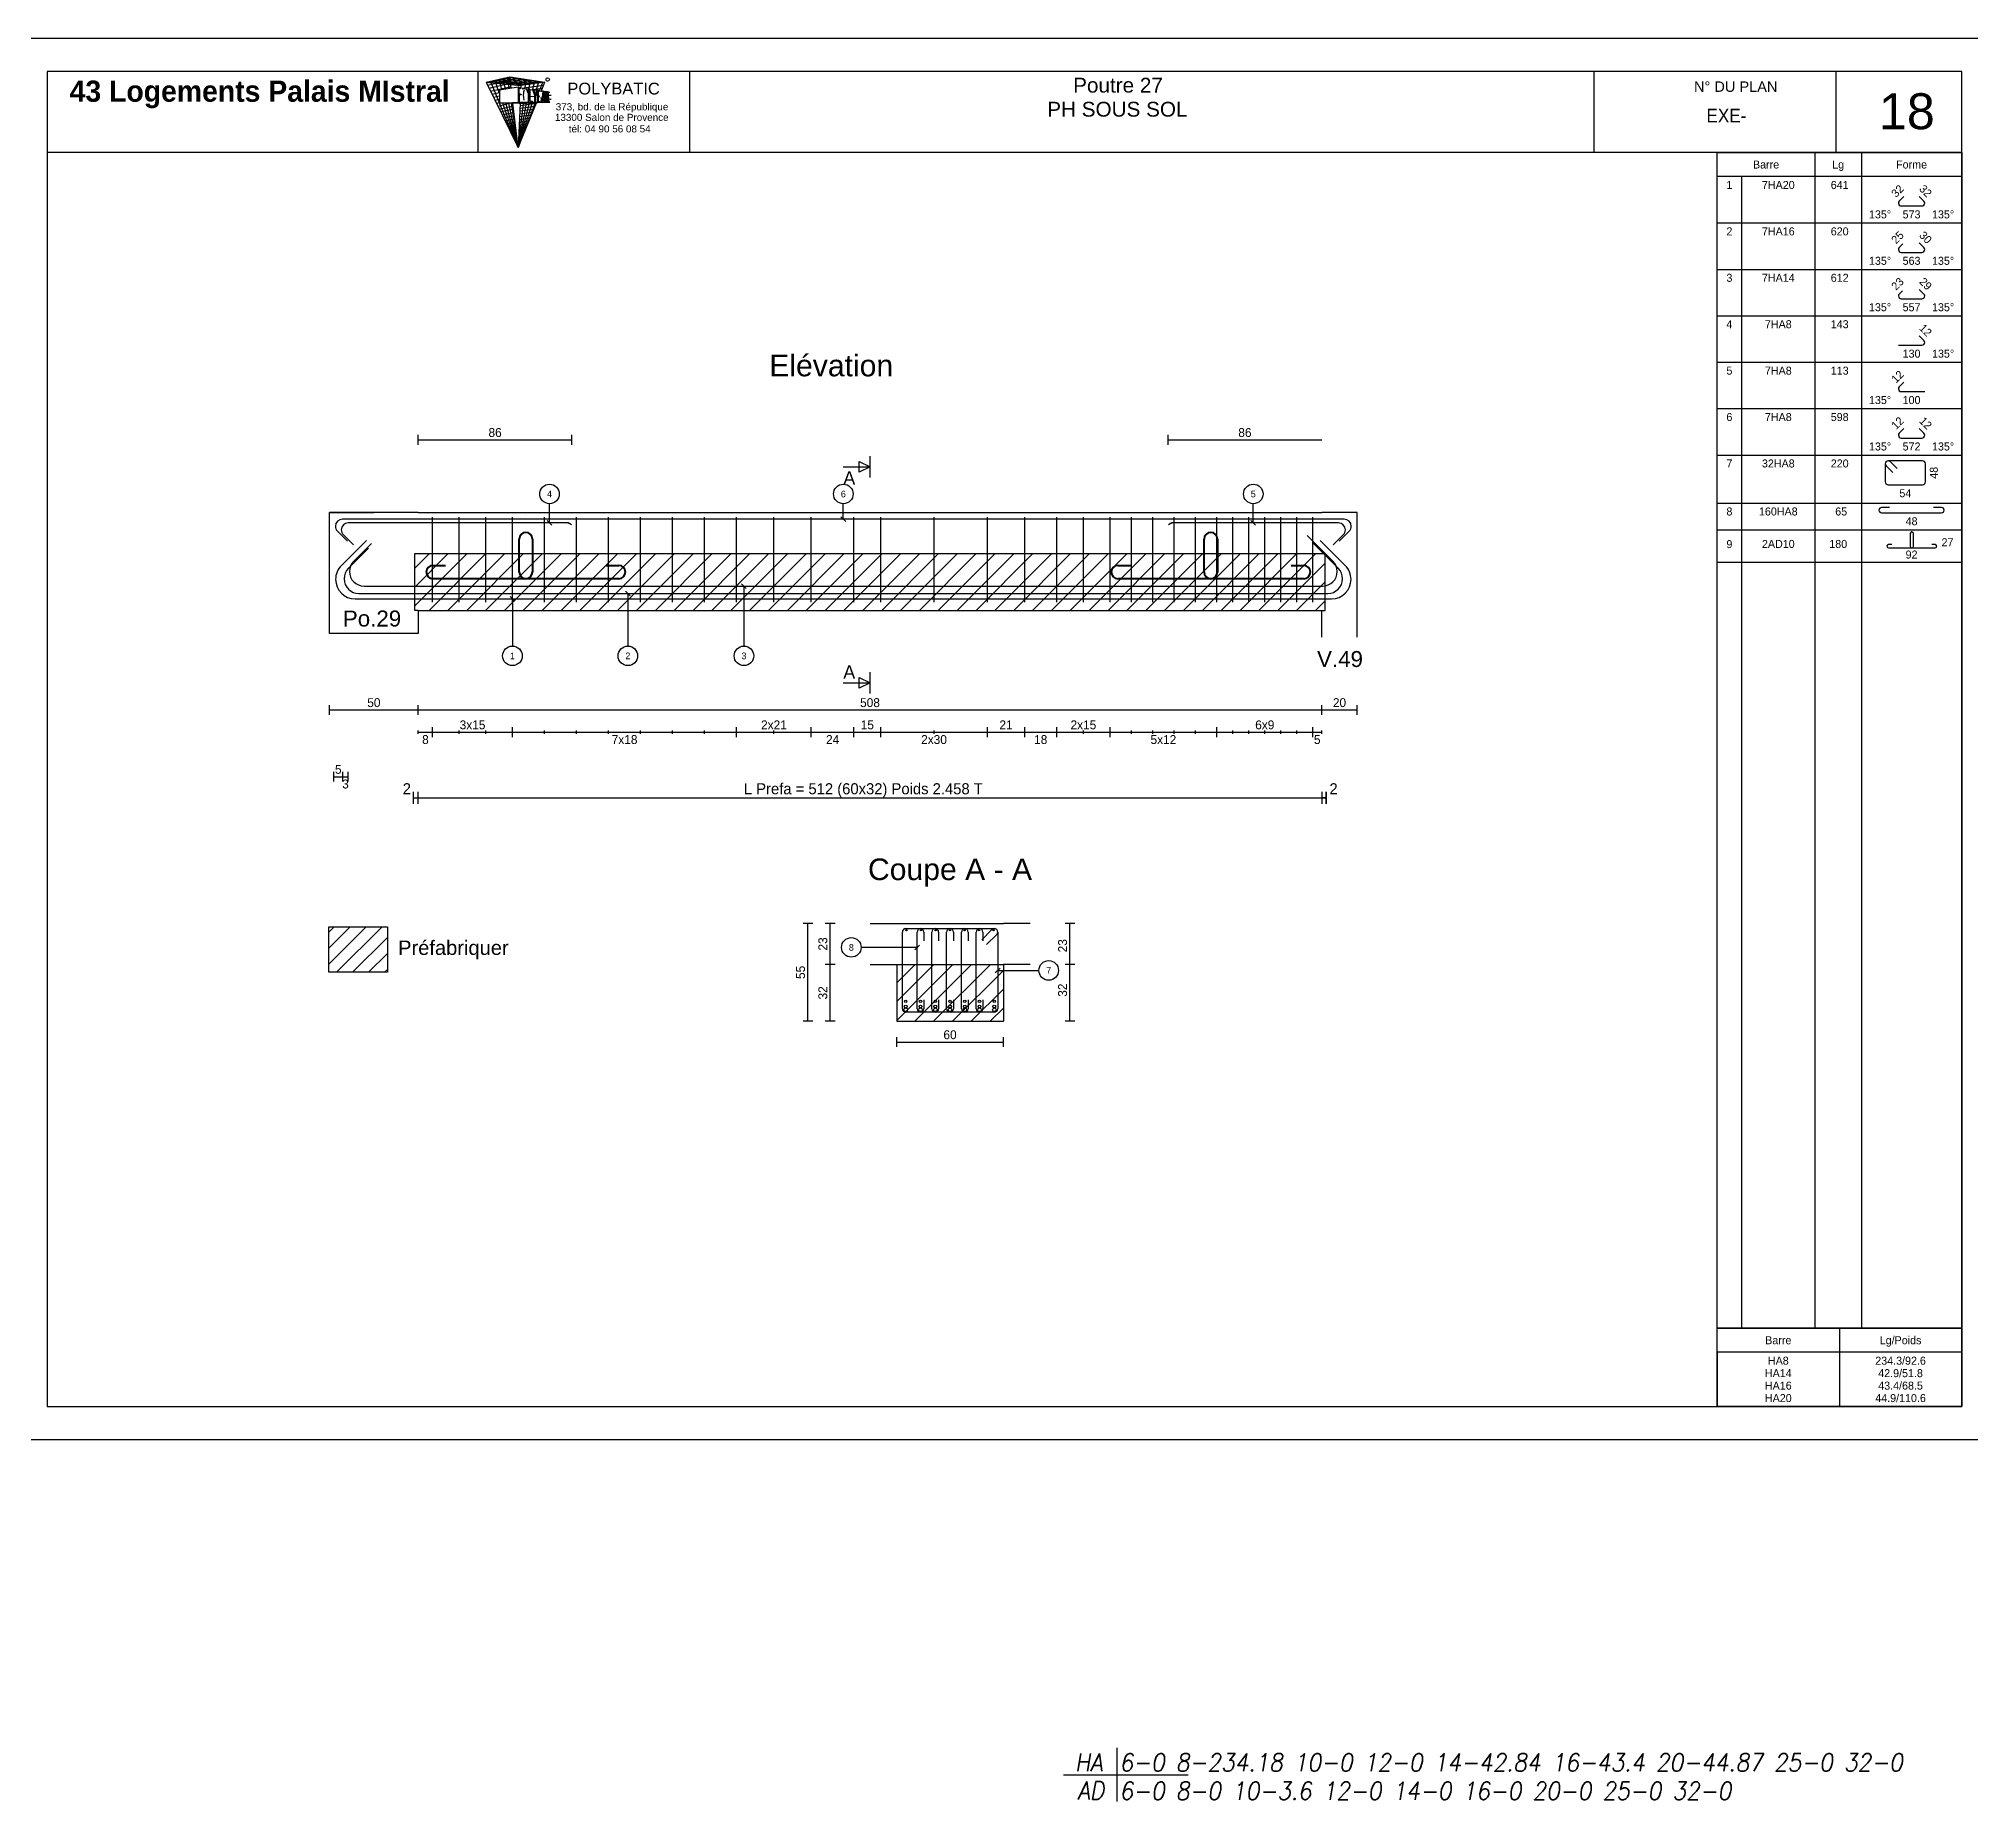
# Model space of a CAD drawing. Extents: x -12912 to 27386, y 1818 to 8189.
# Drawn here: x 7890 to 8976, y 2980 to 3971 of the extents above; entities that cross this region are included whole.
import ezdxf
from ezdxf.enums import TextEntityAlignment as Align

# ---------------------------------------------------------------- set-up
doc = ezdxf.new("R2010")
doc.units = 0
doc.header["$MEASUREMENT"] = 0
doc.linetypes.add('CONTINUE', pattern=[0])
doc.linetypes.add('MEDIUM_DASH', pattern=[0.5, 0.35, -0.15])
doc.layers.get('0').update_dxf_attribs({"linetype": 'CONTINUOUS'})
for name, color, linetype in [('1', 7, 'CONTINUOUS'), ('104', 7, 'CONTINUOUS'), ('173', 7, 'CONTINUOUS'), ('5', 7, 'CONTINUOUS'), ('6', 7, 'CONTINUOUS'), ('7', 7, 'CONTINUOUS'), ('GO-CARTOUCHE', 7, 'CONTINUOUS'), ('GO-TEXTE', 9, 'CONTINUOUS'), ('PYC-HACHURE', 7, 'CONTINUOUS'), ('RDC COFFRAGE', 7, 'CONTINUOUS'), ('STR_TXT', 102, 'CONTINUOUS')]:
    doc.layers.add(name, color=color, linetype=linetype)
doc.layers.add('PYC- HACHURES', color=7, linetype='CONTINUOUS', lineweight=18)
doc.styles.add('ARIAL', font='ARIAL.TTF')
doc.styles.add('Tableau', font='romans.shx', dxfattribs={"width": 0.9, "oblique": 10})
doc.styles.add('TEXTEBA', font='ARIAL.TTF')

# ---------------------------------------------------------------- blocks, each defined once
blk = doc.blocks.new('Smallsp')
at = {"layer": 'STR_TXT', "linetype": 'Continuous'}
for points in [[(0, 15), (0, -15)], [(-30, 0), (40, 0)]]:
    blk.add_lwpolyline(points, dxfattribs=at)
at = {"layer": 'STR_TXT', "linetype": 'Continuous', "style": 'Tableau', "oblique": 10, "width": 0.9}
for s, p in [('HA', (-23.6, 1.9)), ('AD', (-22.2, -13.9))]:
    blk.add_text(s, height=10, dxfattribs=at).set_placement(p)
for tag, p in [('SPAD', (1.4, 1.9)), ('SPHA', (1.4, -14.1))]:
    blk.add_attdef(tag, p, '', height=10, dxfattribs=at)

msp = doc.modelspace()

# ---------------------------------------------------------------- hatches: boundary and pattern name
at = {"layer": 'PYC- HACHURES', "lineweight": 15}
h = msp.add_hatch(dxfattribs=at)
h.set_pattern_fill('ANSI31', color=104, scale=60, style=0)
h.set_pattern_definition([(45, (-2034.47, 3061.9305), (-5.303301, 5.303301), [])])
h.paths.add_polyline_path([(8101.166, 3649.038), (8613.166, 3649.038), (8613.166, 3681.038), (8101.166, 3681.038)])
h = msp.add_hatch(dxfattribs=at)
h.set_pattern_fill('ANSI31', color=104, scale=2, style=0)
h.set_pattern_definition([(45, (8258.159, 4903.876), (-4.490128, 4.490128), [])])
h.paths.add_polyline_path([(8085.765, 3471.303), (8052.845, 3471.303), (8052.845, 3445.651), (8085.765, 3445.651)])
h = msp.add_hatch(dxfattribs=at)
h.set_pattern_fill('ANSI31', color=104, scale=60, style=0)
h.set_pattern_definition([(45, (-1981.97, 3066.449), (-5.303301, 5.303301), [])])
h.paths.add_polyline_path([(8432.166, 3450.102), (8372.166, 3450.102), (8372.166, 3418.102), (8432.166, 3418.102)])

# ---------------------------------------------------------------- linework, layer by layer
at = {"layer": '1', "color": 1}
for points in [[(8074.03, 3688.458), (8059.888, 3674.316)], [(8075.211, 3684.071), (8063.897, 3672.757)], [(8076.767, 3686.636), (8066.868, 3676.736)], [(8617.465, 3676.736), (8602.91, 3691.291)], [(8620.435, 3672.757), (8605.972, 3687.22)], [(8624.444, 3674.316), (8610.302, 3688.458)], [(8056.666, 3666.538), (8056.666, 3666.538)], [(8061.466, 3666.888), (8061.466, 3666.888)], [(8064.466, 3670.938), (8064.466, 3670.938)], [(8072.666, 3662.738), (8611.666, 3662.738)], [(8619.866, 3670.938), (8619.866, 3670.938)], [(8622.866, 3666.888), (8622.866, 3666.888)], [(8627.666, 3666.538), (8627.666, 3666.538)], [(8067.666, 3655.538), (8616.666, 3655.538)], [(8069.766, 3658.588), (8614.566, 3658.588)]]:
    msp.add_lwpolyline(points, dxfattribs=at)
for centre, radius in [((8377.266, 3424.602), 1), ((8377.266, 3426.402), 0.8), ((8377.266, 3429.302), 0.7), ((8385.566, 3424.602), 1), ((8385.566, 3426.402), 0.8), ((8385.566, 3429.302), 0.7), ((8393.866, 3424.602), 1), ((8393.866, 3426.402), 0.8), ((8393.866, 3429.302), 0.7), ((8402.166, 3424.602), 1), ((8402.166, 3426.402), 0.8), ((8402.166, 3429.302), 0.7), ((8410.466, 3424.602), 1), ((8410.466, 3426.402), 0.8), ((8410.466, 3429.302), 0.7), ((8418.766, 3424.602), 1), ((8418.766, 3426.402), 0.8), ((8418.766, 3429.302), 0.7), ((8427.066, 3424.602), 1), ((8427.066, 3426.402), 0.8), ((8427.066, 3429.302), 0.7)]:
    msp.add_circle(centre, radius, dxfattribs=at)
for centre, radius, start, end in [((8067.666, 3666.538), 11, 135, 180), ((8069.766, 3666.888), 8.3, 135, 180), ((8072.666, 3670.938), 8.2, 135, 180), ((8611.666, 3670.938), 8.2, 0, 45), ((8614.566, 3666.888), 8.3, 0, 45), ((8616.666, 3666.538), 11, 0, 45), ((8067.666, 3666.538), 11, 180, 270), ((8069.766, 3666.888), 8.3, 180, 270), ((8072.666, 3670.938), 8.2, 180, 270), ((8611.666, 3670.938), 8.2, 270, 0), ((8614.566, 3666.888), 8.3, 270, 0), ((8616.666, 3666.538), 11, 270, 0)]:
    msp.add_arc(centre, radius, start, end, dxfattribs=at)
at = {"layer": '104', "color": 104}
for points in [[(8342.166, 3729.788), (8357.166, 3729.788)], [(8357.166, 3723.788), (8357.166, 3735.788)], [(8342.166, 3608.288), (8357.166, 3608.288)], [(8357.166, 3602.288), (8357.166, 3614.288)]]:
    msp.add_lwpolyline(points, dxfattribs=at)
for points in [[(8357.166, 3729.788), (8351.166, 3726.788), (8351.166, 3732.788), (8357.166, 3729.788)], [(8357.166, 3608.288), (8351.166, 3605.288), (8351.166, 3611.288), (8357.166, 3608.288)]]:
    msp.add_lwpolyline(points, close=True, dxfattribs=at)
at = {"layer": '173', "color": 173}
for points in [[(8833.558, 3906.498), (8971.058, 3906.498), (8971.058, 3245.562), (8833.558, 3245.562), (8833.558, 3906.498)], [(8833.558, 3245.562), (8971.058, 3245.562), (8971.058, 3201.562), (8833.558, 3201.562), (8833.558, 3245.562)]]:
    msp.add_lwpolyline(points, close=True, dxfattribs=at)
for points in [[(8888.558, 3906.498), (8888.558, 3245.562)], [(8914.683, 3906.498), (8914.683, 3245.562)], [(8971.058, 3892.998), (8833.558, 3892.998)], [(8847.308, 3892.998), (8847.308, 3245.562)], [(8935.496, 3878.025), (8935.496, 3878.025)], [(8938.562, 3881.739), (8935.955, 3879.132)], [(8949.787, 3879.132), (8947.18, 3881.739)], [(8950.246, 3878.025), (8950.246, 3878.025)], [(8937.062, 3876.459), (8948.68, 3876.459)], [(8833.558, 3866.906), (8971.058, 3866.906)], [(8935.496, 3851.932), (8935.496, 3851.932)], [(8937.994, 3855.079), (8935.955, 3853.039)], [(8937.062, 3850.367), (8948.68, 3850.367)], [(8949.787, 3853.039), (8947.18, 3855.647)], [(8950.246, 3851.932), (8950.246, 3851.932)], [(8833.558, 3840.814), (8971.058, 3840.814)], [(8935.496, 3825.84), (8935.496, 3825.84)], [(8937.728, 3828.72), (8935.955, 3826.947)], [(8937.062, 3824.274), (8948.68, 3824.274)], [(8949.787, 3826.947), (8947.18, 3829.554)], [(8950.246, 3825.84), (8950.246, 3825.84)], [(8833.558, 3814.721), (8971.058, 3814.721)], [(8949.787, 3800.855), (8947.18, 3803.462)], [(8935.496, 3798.182), (8948.68, 3798.182)], [(8950.246, 3799.748), (8950.246, 3799.748)], [(8833.558, 3788.629), (8971.058, 3788.629)], [(8935.496, 3773.655), (8935.496, 3773.655)], [(8938.562, 3777.37), (8935.955, 3774.762)], [(8937.062, 3772.09), (8950.246, 3772.09)], [(8833.558, 3762.537), (8971.058, 3762.537)], [(8938.562, 3751.278), (8935.955, 3748.67)], [(8949.787, 3748.67), (8947.18, 3751.278)], [(8935.496, 3747.563), (8935.496, 3747.563)], [(8937.062, 3745.998), (8948.68, 3745.998)], [(8950.246, 3747.563), (8950.246, 3747.563)], [(8833.558, 3736.445), (8971.058, 3736.445)], [(8928.096, 3731.575), (8928.096, 3721.315)], [(8928.096, 3731.575), (8928.096, 3731.575)], [(8928.57, 3730.429), (8932.389, 3726.611)], [(8929.716, 3733.195), (8929.716, 3733.195)], [(8949.026, 3733.195), (8929.716, 3733.195)], [(8934.68, 3728.902), (8930.861, 3732.72)], [(8950.646, 3721.315), (8950.646, 3731.575)], [(8929.716, 3719.695), (8949.026, 3719.695)], [(8833.558, 3709.445), (8971.058, 3709.445)], [(8924.549, 3705.445), (8924.549, 3705.445)], [(8930.549, 3706.945), (8926.049, 3706.945)], [(8959.693, 3706.945), (8955.193, 3706.945)], [(8961.193, 3705.445), (8961.193, 3705.445)], [(8056.566, 3696.438), (8056.566, 3696.438)], [(8057.709, 3693.68), (8063.365, 3688.023)], [(8623.866, 3700.338), (8060.466, 3700.338)], [(8111.166, 3653.738), (8111.166, 3701.538)], [(8126.166, 3653.738), (8126.166, 3701.538)], [(8141.166, 3653.738), (8141.166, 3701.538)], [(8156.166, 3653.738), (8156.166, 3701.538)], [(8174.166, 3653.738), (8174.166, 3701.538)], [(8192.166, 3653.738), (8192.166, 3701.538)], [(8210.166, 3653.738), (8210.166, 3701.538)], [(8228.166, 3653.738), (8228.166, 3701.538)], [(8246.166, 3653.738), (8246.166, 3701.538)], [(8264.166, 3653.738), (8264.166, 3701.538)], [(8282.166, 3653.738), (8282.166, 3701.538)], [(8303.166, 3653.738), (8303.166, 3701.538)], [(8324.166, 3653.738), (8324.166, 3701.538)], [(8348.166, 3653.738), (8348.166, 3701.538)], [(8363.166, 3653.738), (8363.166, 3701.538)], [(8393.166, 3653.738), (8393.166, 3701.538)], [(8423.166, 3653.738), (8423.166, 3701.538)], [(8444.166, 3653.738), (8444.166, 3701.538)], [(8462.166, 3653.738), (8462.166, 3701.538)], [(8477.166, 3653.738), (8477.166, 3701.538)], [(8492.166, 3653.738), (8492.166, 3701.538)], [(8504.166, 3653.738), (8504.166, 3701.538)], [(8516.166, 3653.738), (8516.166, 3701.538)], [(8528.166, 3653.738), (8528.166, 3701.538)], [(8540.166, 3653.738), (8540.166, 3701.538)], [(8552.166, 3653.738), (8552.166, 3701.538)], [(8561.166, 3653.738), (8561.166, 3701.538)], [(8570.166, 3653.738), (8570.166, 3701.538)], [(8579.166, 3653.738), (8579.166, 3701.538)], [(8588.166, 3653.738), (8588.166, 3701.538)], [(8597.166, 3653.738), (8597.166, 3701.538)], [(8606.166, 3653.738), (8606.166, 3701.538)], [(8620.967, 3688.023), (8626.624, 3693.68)], [(8627.766, 3696.438), (8627.766, 3696.438)], [(8833.558, 3694.445), (8971.058, 3694.445)], [(8926.049, 3703.945), (8959.693, 3703.945)], [(8929.047, 3685.133), (8929.047, 3685.133)], [(8931.756, 3686.07), (8929.984, 3686.07)], [(8929.984, 3684.196), (8943.047, 3684.196)], [(8942.111, 3692.272), (8942.111, 3685.133)], [(8943.047, 3684.196), (8956.111, 3684.196)], [(8943.984, 3685.133), (8943.984, 3692.272)], [(8956.111, 3686.07), (8954.339, 3686.07)], [(8957.047, 3685.133), (8957.047, 3685.133)], [(8833.558, 3676.215), (8971.058, 3676.215)], [(8375.366, 3425.102), (8375.366, 3468.302)], [(8377.266, 3470.202), (8427.066, 3470.202)], [(8383.666, 3425.102), (8383.666, 3468.302)], [(8385.566, 3470.202), (8385.566, 3470.202)], [(8387.466, 3468.302), (8387.466, 3463.302)], [(8391.966, 3425.102), (8391.966, 3468.302)], [(8393.866, 3470.202), (8393.866, 3470.202)], [(8395.766, 3468.302), (8395.766, 3463.302)], [(8400.266, 3425.102), (8400.266, 3468.302)], [(8402.166, 3470.202), (8402.166, 3470.202)], [(8404.066, 3468.302), (8404.066, 3463.302)], [(8408.566, 3425.102), (8408.566, 3468.302)], [(8410.466, 3470.202), (8410.466, 3470.202)], [(8412.366, 3468.302), (8412.366, 3463.302)], [(8416.866, 3425.102), (8416.866, 3468.302)], [(8418.766, 3470.202), (8418.766, 3470.202)], [(8420.066, 3463.989), (8425.723, 3469.646)], [(8420.666, 3468.302), (8420.666, 3463.302)], [(8428.41, 3466.959), (8422.753, 3461.302)], [(8427.066, 3470.202), (8427.066, 3470.202)], [(8428.966, 3468.302), (8428.966, 3425.102)], [(8428.966, 3468.302), (8428.966, 3468.302)], [(8427.066, 3423.202), (8377.266, 3423.202)], [(8385.566, 3423.202), (8385.566, 3423.202)], [(8387.466, 3430.102), (8387.466, 3425.102)], [(8393.866, 3423.202), (8393.866, 3423.202)], [(8395.766, 3430.102), (8395.766, 3425.102)], [(8402.166, 3423.202), (8402.166, 3423.202)], [(8404.066, 3430.102), (8404.066, 3425.102)], [(8410.466, 3423.202), (8410.466, 3423.202)], [(8412.366, 3430.102), (8412.366, 3425.102)], [(8418.766, 3423.202), (8418.766, 3423.202)], [(8420.666, 3430.102), (8420.666, 3425.102)], [(8902.308, 3245.562), (8902.308, 3201.562)], [(8971.058, 3232.062), (8833.558, 3232.062)], [(8833.558, 3232.062), (8833.558, 3201.562)]]:
    msp.add_lwpolyline(points, dxfattribs=at)
for centre in [(8377.666, 3469.402), (8385.833, 3469.402), (8394, 3469.402), (8402.166, 3469.402), (8410.333, 3469.402), (8418.5, 3469.402), (8426.666, 3469.402)]:
    msp.add_circle(centre, 0.4, dxfattribs=at)
for centre, radius, start, end in [((8937.062, 3878.025), 1.566, 135, 180), ((8937.062, 3878.025), 1.566, 180, 270), ((8948.68, 3878.025), 1.566, 270, 0), ((8948.68, 3878.025), 1.566, 0, 45), ((8937.062, 3851.932), 1.566, 135, 180), ((8937.062, 3851.932), 1.566, 180, 270), ((8948.68, 3851.932), 1.566, 270, 0), ((8948.68, 3851.932), 1.566, 0, 45), ((8937.062, 3825.84), 1.566, 135, 180), ((8937.062, 3825.84), 1.566, 180, 270), ((8948.68, 3825.84), 1.566, 270, 0), ((8948.68, 3825.84), 1.566, 0, 45), ((8948.68, 3799.748), 1.566, 270, 0), ((8948.68, 3799.748), 1.566, 0, 45), ((8937.062, 3773.655), 1.566, 135, 180), ((8937.062, 3773.655), 1.566, 180, 270), ((8937.062, 3747.563), 1.566, 135, 180), ((8948.68, 3747.563), 1.566, 0, 45), ((8937.062, 3747.563), 1.566, 180, 270), ((8948.68, 3747.563), 1.566, 270, 0), ((8929.716, 3731.575), 1.62, 90, 180), ((8929.716, 3731.575), 1.62, 180, 225), ((8929.716, 3731.575), 1.62, 45, 90), ((8949.026, 3731.575), 1.62, 0, 90), ((8929.716, 3721.315), 1.62, 180, 270), ((8949.026, 3721.315), 1.62, 270, 0), ((8926.049, 3705.445), 1.5, 90, 180), ((8926.049, 3705.445), 1.5, 180, 270), ((8959.693, 3705.445), 1.5, 0, 90), ((8959.693, 3705.445), 1.5, 270, 0), ((8060.466, 3696.438), 3.9, 90, 180), ((8060.466, 3696.438), 3.9, 180, 225), ((8623.866, 3696.438), 3.9, 0, 90), ((8623.866, 3696.438), 3.9, 315, 0), ((8929.984, 3685.133), 0.937, 90, 180), ((8929.984, 3685.133), 0.937, 180, 270), ((8943.047, 3692.272), 0.937, 90, 180), ((8943.047, 3685.133), 0.937, 180, 270), ((8943.047, 3692.272), 0.937, 0, 90), ((8943.047, 3685.133), 0.937, 270, 0), ((8956.111, 3685.133), 0.937, 0, 90), ((8956.111, 3685.133), 0.937, 270, 0), ((8377.266, 3468.302), 1.9, 90, 180), ((8385.566, 3468.302), 1.9, 90, 180), ((8385.566, 3468.302), 1.9, 0, 90), ((8393.866, 3468.302), 1.9, 90, 180), ((8393.866, 3468.302), 1.9, 0, 90), ((8402.166, 3468.302), 1.9, 90, 180), ((8402.166, 3468.302), 1.9, 0, 90), ((8410.466, 3468.302), 1.9, 90, 180), ((8410.466, 3468.302), 1.9, 0, 90), ((8418.766, 3468.302), 1.9, 90, 180), ((8418.766, 3468.302), 1.9, 0, 90), ((8427.066, 3468.302), 1.9, 90, 135), ((8427.066, 3468.302), 1.9, 0, 90), ((8427.066, 3468.302), 1.9, 315, 0), ((8377.266, 3425.102), 1.9, 180, 270), ((8385.566, 3425.102), 1.9, 180, 270), ((8385.566, 3425.102), 1.9, 270, 0), ((8393.866, 3425.102), 1.9, 180, 270), ((8393.866, 3425.102), 1.9, 270, 0), ((8402.166, 3425.102), 1.9, 180, 270), ((8402.166, 3425.102), 1.9, 270, 0), ((8410.466, 3425.102), 1.9, 180, 270), ((8410.466, 3425.102), 1.9, 270, 0), ((8418.766, 3425.102), 1.9, 180, 270), ((8418.766, 3425.102), 1.9, 270, 0), ((8427.066, 3425.102), 1.9, 270, 0)]:
    msp.add_arc(centre, radius, start, end, dxfattribs=at)
at = {"layer": '5', "color": 5}
for points in [[(8833.6, 3859.362), (8833.6, 3864.862)], [(8103.166, 3742.205), (8103.166, 3747.705)], [(8189.53, 3742.205), (8189.53, 3747.705)], [(8524.802, 3742.205), (8524.802, 3747.705)], [(8103.166, 3744.955), (8189.53, 3744.955)], [(8524.802, 3744.955), (8611.166, 3744.955)], [(8059.866, 3694.388), (8059.866, 3694.388)], [(8187.345, 3698.288), (8063.766, 3698.288)], [(8189.33, 3697.142), (8187.345, 3698.288)], [(8526.988, 3698.288), (8525.002, 3697.142)], [(8620.566, 3698.288), (8526.988, 3698.288)], [(8624.466, 3694.388), (8624.466, 3694.388)], [(8061.009, 3691.63), (8066.665, 3685.973)], [(8617.667, 3685.973), (8623.324, 3691.63)], [(8053.166, 3590.371), (8053.166, 3595.871)], [(8103.166, 3590.371), (8103.166, 3595.871)], [(8611.166, 3590.371), (8611.166, 3595.871)], [(8631.166, 3590.371), (8631.166, 3595.871)], [(8053.166, 3593.121), (8103.166, 3593.121)], [(8103.166, 3593.121), (8611.166, 3593.121)], [(8611.166, 3593.121), (8631.166, 3593.121)], [(8103.166, 3579.705), (8103.166, 3581.538)], [(8103.166, 3580.621), (8111.166, 3580.621)], [(8111.166, 3577.871), (8111.166, 3583.371)], [(8111.166, 3579.705), (8111.166, 3581.538)], [(8111.166, 3580.621), (8126.166, 3580.621)], [(8111.166, 3580.621), (8156.166, 3580.621)], [(8126.166, 3579.705), (8126.166, 3581.538)], [(8126.166, 3580.621), (8141.166, 3580.621)], [(8141.166, 3579.705), (8141.166, 3581.538)], [(8141.166, 3580.621), (8156.166, 3580.621)], [(8156.166, 3577.871), (8156.166, 3583.371)], [(8156.166, 3579.705), (8156.166, 3581.538)], [(8156.166, 3580.621), (8174.166, 3580.621)], [(8156.166, 3580.621), (8282.166, 3580.621)], [(8174.166, 3579.705), (8174.166, 3581.538)], [(8174.166, 3580.621), (8192.166, 3580.621)], [(8192.166, 3579.705), (8192.166, 3581.538)], [(8192.166, 3580.621), (8210.166, 3580.621)], [(8210.166, 3579.705), (8210.166, 3581.538)], [(8210.166, 3580.621), (8228.166, 3580.621)], [(8228.166, 3579.705), (8228.166, 3581.538)], [(8228.166, 3580.621), (8246.166, 3580.621)], [(8246.166, 3579.705), (8246.166, 3581.538)], [(8246.166, 3580.621), (8264.166, 3580.621)], [(8264.166, 3579.705), (8264.166, 3581.538)], [(8264.166, 3580.621), (8282.166, 3580.621)], [(8282.166, 3577.871), (8282.166, 3583.371)], [(8282.166, 3579.705), (8282.166, 3581.538)], [(8282.166, 3580.621), (8303.166, 3580.621)], [(8282.166, 3580.621), (8324.166, 3580.621)], [(8303.166, 3579.705), (8303.166, 3581.538)], [(8303.166, 3580.621), (8324.166, 3580.621)], [(8324.166, 3577.871), (8324.166, 3583.371)], [(8324.166, 3579.705), (8324.166, 3581.538)], [(8324.166, 3580.621), (8348.166, 3580.621)], [(8348.166, 3577.871), (8348.166, 3583.371)], [(8348.166, 3579.705), (8348.166, 3581.538)], [(8348.166, 3580.621), (8363.166, 3580.621)], [(8363.166, 3577.871), (8363.166, 3583.371)], [(8363.166, 3579.705), (8363.166, 3581.538)], [(8363.166, 3580.621), (8393.166, 3580.621)], [(8363.166, 3580.621), (8423.166, 3580.621)], [(8393.166, 3579.705), (8393.166, 3581.538)], [(8393.166, 3580.621), (8423.166, 3580.621)], [(8423.166, 3577.871), (8423.166, 3583.371)], [(8423.166, 3579.705), (8423.166, 3581.538)], [(8423.166, 3580.621), (8444.166, 3580.621)], [(8444.166, 3577.871), (8444.166, 3583.371)], [(8444.166, 3579.705), (8444.166, 3581.538)], [(8444.166, 3580.621), (8462.166, 3580.621)], [(8462.166, 3577.871), (8462.166, 3583.371)], [(8462.166, 3579.705), (8462.166, 3581.538)], [(8462.166, 3580.621), (8477.166, 3580.621)], [(8462.166, 3580.621), (8492.166, 3580.621)], [(8477.166, 3579.705), (8477.166, 3581.538)], [(8477.166, 3580.621), (8492.166, 3580.621)], [(8492.166, 3577.871), (8492.166, 3583.371)], [(8492.166, 3579.705), (8492.166, 3581.538)], [(8492.166, 3580.621), (8504.166, 3580.621)], [(8492.166, 3580.621), (8552.166, 3580.621)], [(8504.166, 3579.705), (8504.166, 3581.538)], [(8504.166, 3580.621), (8516.166, 3580.621)], [(8516.166, 3579.705), (8516.166, 3581.538)], [(8516.166, 3580.621), (8528.166, 3580.621)], [(8528.166, 3579.705), (8528.166, 3581.538)], [(8528.166, 3580.621), (8540.166, 3580.621)], [(8540.166, 3579.705), (8540.166, 3581.538)], [(8540.166, 3580.621), (8552.166, 3580.621)], [(8552.166, 3577.871), (8552.166, 3583.371)], [(8552.166, 3579.705), (8552.166, 3581.538)], [(8552.166, 3580.621), (8561.166, 3580.621)], [(8552.166, 3580.621), (8606.166, 3580.621)], [(8561.166, 3579.705), (8561.166, 3581.538)], [(8561.166, 3580.621), (8570.166, 3580.621)], [(8570.166, 3579.705), (8570.166, 3581.538)], [(8570.166, 3580.621), (8579.166, 3580.621)], [(8579.166, 3579.705), (8579.166, 3581.538)], [(8579.166, 3580.621), (8588.166, 3580.621)], [(8588.166, 3579.705), (8588.166, 3581.538)], [(8588.166, 3580.621), (8597.166, 3580.621)], [(8597.166, 3579.705), (8597.166, 3581.538)], [(8597.166, 3580.621), (8606.166, 3580.621)], [(8606.166, 3577.871), (8606.166, 3583.371)], [(8606.166, 3579.705), (8606.166, 3581.538)], [(8606.166, 3580.621), (8611.166, 3580.621)], [(8611.166, 3579.705), (8611.166, 3581.538)], [(8055.666, 3552.871), (8055.666, 3558.371)], [(8055.666, 3555.621), (8060.666, 3555.621)], [(8060.666, 3552.871), (8060.666, 3558.371)], [(8060.666, 3555.621), (8063.766, 3555.621)], [(8063.766, 3552.871), (8063.766, 3558.371)], [(8325, 3473.102), (8319.5, 3473.102)], [(8322.25, 3418.102), (8322.25, 3473.102)], [(8337.5, 3473.102), (8332, 3473.102)], [(8334.75, 3450.102), (8334.75, 3473.102)], [(8472.333, 3473.102), (8466.833, 3473.102)], [(8469.583, 3450.102), (8469.583, 3473.102)], [(8337.5, 3450.102), (8332, 3450.102)], [(8334.75, 3418.102), (8334.75, 3450.102)], [(8472.333, 3450.102), (8466.833, 3450.102)], [(8469.583, 3418.102), (8469.583, 3450.102)], [(8325, 3418.102), (8319.5, 3418.102)], [(8337.5, 3418.102), (8332, 3418.102)], [(8472.333, 3418.102), (8466.833, 3418.102)], [(8372.166, 3403.686), (8372.166, 3409.186)], [(8372.166, 3406.436), (8432.166, 3406.436)], [(8432.166, 3403.686), (8432.166, 3409.186)]]:
    msp.add_lwpolyline(points, dxfattribs=at)
for centre, start, end in [((8063.766, 3694.388), 90, 180), ((8063.766, 3694.388), 180, 225), ((8620.566, 3694.388), 0, 90), ((8620.566, 3694.388), 315, 0)]:
    msp.add_arc(centre, 3.9, start, end, dxfattribs=at)
for p in [(8187.345, 3698.288), (8526.988, 3698.288)]:
    msp.add_point(p, dxfattribs=at)
at = {"layer": '6', "color": 6}
for points in [[(8176.954, 3698.288), (8176.954, 3709.038)], [(8342.166, 3700.338), (8342.166, 3709.038)], [(8572.684, 3698.288), (8572.684, 3709.038)], [(8175.628, 3699.614), (8178.28, 3696.962)], [(8340.84, 3701.664), (8343.492, 3699.012)], [(8571.358, 3699.614), (8574.01, 3696.962)], [(8287.617, 3661.412), (8284.966, 3664.064)], [(8286.291, 3662.738), (8286.291, 3629.038)], [(8157.426, 3654.212), (8154.774, 3656.864)], [(8156.1, 3655.538), (8156.1, 3629.038)], [(8222.339, 3657.262), (8219.688, 3659.914)], [(8221.014, 3658.588), (8221.014, 3629.038)], [(8383.666, 3459.662), (8352.166, 3459.662)], [(8382.34, 3458.336), (8384.992, 3460.988)], [(8430.292, 3448.028), (8427.64, 3445.376)], [(8428.966, 3446.702), (8452.166, 3446.702)]]:
    msp.add_lwpolyline(points, dxfattribs=at)
for centre in [(8176.954, 3714.538), (8342.166, 3714.538), (8572.684, 3714.538), (8156.1, 3623.538), (8221.014, 3623.538), (8286.291, 3623.538), (8346.666, 3459.662), (8457.666, 3446.702)]:
    msp.add_circle(centre, 5.5, dxfattribs=at)
at = {"layer": '7', "color": 7}
for points in [[(8103.166, 3704.038), (8053.166, 3704.038)], [(8103.166, 3649.038), (8103.166, 3636.038), (8053.166, 3636.038), (8053.166, 3704.038), (8078.166, 3704.038)], [(8103.166, 3704.038), (8611.166, 3704.038)], [(8631.166, 3704.038), (8611.166, 3704.038)], [(8631.166, 3704.038), (8621.166, 3704.038)], [(8631.166, 3634.038), (8631.166, 3704.038)], [(8103.166, 3649.038), (8611.166, 3649.038)], [(8611.166, 3634.038), (8611.166, 3649.038)], [(8631.166, 3634.038), (8631.166, 3649.038)], [(8357.166, 3473.102), (8372.166, 3473.102)], [(8372.166, 3473.102), (8432.166, 3473.102)], [(8447.166, 3473.102), (8432.166, 3473.102)], [(8357.166, 3450.102), (8372.166, 3450.102)], [(8372.166, 3450.102), (8372.166, 3418.102)], [(8447.166, 3450.102), (8432.166, 3450.102)], [(8432.166, 3450.102), (8432.166, 3418.102)], [(8372.166, 3418.102), (8432.166, 3418.102)]]:
    msp.add_lwpolyline(points, dxfattribs=at)
at = {"layer": '7', "color": 7, "linetype": 'Continuous'}
for points in [[(8103.166, 3649.038), (8101.166, 3649.038), (8101.166, 3681.038)], [(8611.166, 3649.038), (8613.166, 3649.038), (8613.166, 3681.038)]]:
    msp.add_lwpolyline(points, dxfattribs=at)
at = {"layer": '7', "color": 7, "linetype": 'MEDIUM_DASH'}
for points in [[(8101.166, 3681.038), (8613.166, 3681.038)], [(8372.166, 3450.102), (8432.166, 3450.102)]]:
    msp.add_lwpolyline(points, dxfattribs=at)
at = {"layer": '7', "color": 7}
msp.add_lwpolyline([(8052.845, 3471.303), (8085.765, 3471.303), (8085.765, 3445.651), (8052.845, 3445.651)], close=True, dxfattribs=at)
at = {"layer": 'GO-CARTOUCHE', "color": 9, "linetype": 'CONTINUE'}
for p, q in [((8141.264, 3945.98), (8154.657, 3949.095)), ((8141.264, 3945.98), (8160.886, 3944.111)), ((8141.264, 3945.98), (8159.329, 3909.227)), ((8142.085, 3944.31), (8154.869, 3947.283)), ((8142.773, 3945.836), (8156.166, 3948.855)), ((8142.906, 3942.639), (8155.082, 3945.471)), ((8148.739, 3934.498), (8143.691, 3946.545)), ((8143.691, 3946.545), (8163.321, 3944.451)), ((8143.727, 3940.969), (8155.294, 3943.658)), ((8145.792, 3945.549), (8159.184, 3948.376)), ((8148.739, 3939.593), (8146.118, 3947.109)), ((8146.118, 3947.109), (8165.755, 3944.791)), ((8148.545, 3947.673), (8168.19, 3945.131)), ((8150.181, 3941.839), (8148.545, 3947.673)), ((8159.329, 3943.184), (8148.739, 3941.627)), ((8148.811, 3945.261), (8162.203, 3947.897)), ((8152.276, 3942.147), (8150.972, 3948.238)), ((8150.972, 3948.238), (8170.624, 3945.47)), ((8151.829, 3944.974), (8165.221, 3947.418)), ((8154.35, 3942.452), (8153.399, 3948.802)), ((8153.399, 3948.802), (8173.059, 3945.81)), ((8155.417, 3942.609), (8154.657, 3949.095)), ((8154.657, 3949.095), (8174.279, 3945.98)), ((8154.848, 3944.686), (8168.239, 3946.939)), ((8157.867, 3944.399), (8171.258, 3946.46)), ((8161.072, 3942.912), (8159.329, 3943.184)), ((8159.329, 3943.184), (8159.329, 3934.169)), ((8159.376, 3944.255), (8172.767, 3946.22)), ((8160.886, 3944.111), (8160.834, 3942.949)), ((8174.279, 3945.98), (8160.886, 3944.111)), ((8161.321, 3942.596), (8173.6, 3944.31)), ((8163.321, 3944.451), (8163.098, 3942.485)), ((8165.755, 3944.791), (8165.215, 3942.264)), ((8168.19, 3945.131), (8167.398, 3941.923)), ((8170.624, 3945.47), (8169.397, 3941.531)), ((8173.059, 3945.81), (8171.367, 3941.302)), ((8172.194, 3940.853), (8174.279, 3945.98)), ((8144.548, 3939.298), (8148.739, 3940.273)), ((8145.369, 3937.628), (8148.739, 3938.411)), ((8146.19, 3935.957), (8148.739, 3936.55)), ((8147.011, 3934.287), (8148.739, 3934.689)), ((8147.832, 3932.617), (8154.437, 3934.151)), ((8148.653, 3930.946), (8156.568, 3932.785)), ((8148.739, 3941.627), (8148.739, 3934.151)), ((8148.739, 3934.151), (8159.952, 3934.774)), ((8159.834, 3934.17), (8148.739, 3934.151)), ((8159.329, 3909.227), (8148.884, 3934.151)), ((8159.329, 3909.227), (8150.637, 3934.151)), ((8159.329, 3909.227), (8152.338, 3934.151)), ((8159.329, 3909.227), (8153.989, 3934.151)), ((8159.329, 3909.227), (8155.594, 3934.151)), ((8159.329, 3909.227), (8156.408, 3934.151)), ((8159.329, 3909.227), (8169.613, 3934.509)), ((8168.807, 3934.481), (8159.329, 3909.227)), ((8167.182, 3934.424), (8159.329, 3909.227)), ((8165.533, 3934.367), (8159.329, 3909.227)), ((8163.861, 3934.309), (8159.329, 3909.227)), ((8162.165, 3934.25), (8159.329, 3909.227)), ((8160.443, 3934.19), (8159.329, 3909.227)), ((8159.834, 3934.17), (8162.966, 3934.285)), ((8159.952, 3939.556), (8159.952, 3942.456)), ((8160.744, 3942.332), (8159.952, 3942.456)), ((8159.952, 3939.556), (8160.579, 3939.507)), ((8160.804, 3938.865), (8159.952, 3938.931)), ((8159.952, 3938.931), (8159.952, 3934.774)), ((8159.952, 3934.774), (8167.458, 3934.774)), ((8160.32, 3931.426), (8168.843, 3932.616)), ((8160.391, 3933.012), (8169.523, 3934.287)), ((8161.118, 3939.174), (8160.804, 3938.865)), ((8161.52, 3942.253), (8163.486, 3942.539)), ((8162.236, 3939.581), (8162.197, 3938.728)), ((8162.197, 3938.728), (8162.257, 3937.436)), ((8162.374, 3940.631), (8162.236, 3939.581)), ((8162.257, 3937.436), (8162.545, 3935.97)), ((8162.601, 3941.468), (8162.374, 3940.631)), ((8162.966, 3934.285), (8163.526, 3934.305)), ((8163.569, 3934.307), (8170.314, 3934.553)), ((8164.241, 3941.765), (8163.878, 3942.348)), ((8165.184, 3942.269), (8164.033, 3942.099)), ((8164.485, 3941.066), (8164.241, 3941.765)), ((8164.672, 3940.058), (8164.485, 3941.066)), ((8165.181, 3934.773), (8170.328, 3934.774)), ((8165.184, 3934.774), (8165.184, 3942.275)), ((8165.807, 3942.171), (8165.184, 3942.269)), ((8165.807, 3935.397), (8165.807, 3942.171)), ((8165.807, 3941.654), (8167.368, 3941.869)), ((8165.807, 3941.654), (8165.808, 3935.397)), ((8165.807, 3935.397), (8167.458, 3935.397)), ((8165.808, 3937.932), (8168.638, 3938.18)), ((8165.808, 3935.397), (8167.458, 3935.392)), ((8167.347, 3941.93), (8168.638, 3938.18)), ((8167.904, 3941.843), (8167.347, 3941.93)), ((8167.368, 3941.869), (8168.638, 3938.18)), ((8167.458, 3934.774), (8167.458, 3935.397)), ((8167.458, 3934.774), (8168.642, 3934.774)), ((8167.58, 3941.894), (8172.92, 3942.639)), ((8167.904, 3941.843), (8168.932, 3938.856)), ((8169.658, 3941.569), (8168.079, 3941.337)), ((8168.638, 3934.774), (8168.638, 3938.18)), ((8168.638, 3935.392), (8168.642, 3934.774)), ((8168.642, 3934.774), (8169.261, 3934.774)), ((8169.658, 3941.569), (8168.932, 3938.856)), ((8170.153, 3941.492), (8169.261, 3938.156)), ((8169.261, 3934.782), (8169.264, 3938.168)), ((8169.261, 3934.774), (8169.261, 3938.156)), ((8169.264, 3938.168), (8170.134, 3941.423)), ((8170.153, 3941.492), (8169.658, 3941.569)), ((8170.134, 3941.423), (8170.32, 3941.451)), ((8170.32, 3941.466), (8170.139, 3941.439)), ((8170.314, 3934.78), (8175.711, 3934.78)), ((8170.315, 3934.553), (8177.154, 3934.772)), ((8170.32, 3934.774), (8170.32, 3941.466)), ((8171.526, 3941.277), (8170.32, 3941.466)), ((8170.32, 3934.774), (8171.64, 3934.774)), ((8171.459, 3940.846), (8170.756, 3940.956)), ((8170.756, 3938.332), (8170.756, 3940.956)), ((8170.756, 3938.332), (8171.324, 3938.288)), ((8170.756, 3937.895), (8171.29, 3937.853)), ((8170.756, 3935.21), (8170.756, 3937.895)), ((8170.756, 3935.21), (8171.506, 3935.21)), ((8171.883, 3934.987), (8171.634, 3934.78)), ((8171.634, 3934.78), (8172.489, 3934.78)), ((8172.061, 3935.372), (8171.883, 3934.987)), ((8171.94, 3940.927), (8172.241, 3940.969)), ((8173.248, 3941.008), (8171.992, 3940.823)), ((8172.017, 3937.513), (8172.097, 3937.261)), ((8172.163, 3935.866), (8172.061, 3935.372)), ((8172.097, 3937.261), (8172.176, 3936.78)), ((8172.194, 3936.312), (8172.163, 3935.866)), ((8172.176, 3936.78), (8172.194, 3936.312)), ((8172.557, 3935.246), (8172.501, 3934.78)), ((8172.62, 3935.771), (8172.557, 3935.246)), ((8172.672, 3936.208), (8172.62, 3935.771)), ((8172.723, 3936.627), (8172.672, 3936.208)), ((8172.773, 3937.049), (8172.723, 3936.627)), ((8172.799, 3937.268), (8172.773, 3937.049)), ((8172.817, 3937.412), (8172.799, 3937.268)), ((8172.831, 3937.528), (8172.817, 3937.412)), ((8172.863, 3937.799), (8172.831, 3937.528)), ((8172.93, 3938.359), (8172.863, 3937.799)), ((8173.004, 3938.973), (8172.93, 3938.359)), ((8173.186, 3936.831), (8172.94, 3934.78)), ((8173.248, 3941.008), (8173.004, 3938.973)), ((8173.186, 3936.831), (8173.623, 3936.798)), ((8173.238, 3937.265), (8173.402, 3938.626)), ((8173.238, 3937.265), (8173.569, 3937.239)), ((8173.559, 3940.959), (8173.248, 3941.008)), ((8173.402, 3938.626), (8173.569, 3937.239)), ((8173.559, 3940.959), (8174.306, 3934.78)), ((8173.586, 3940.736), (8174.307, 3940.842)), ((8173.623, 3936.798), (8173.868, 3934.774)), ((8173.636, 3940.321), (8174.307, 3940.401)), ((8173.647, 3940.227), (8174.712, 3940.338)), ((8174.307, 3940.842), (8174.307, 3940.401)), ((8175.553, 3940.648), (8174.307, 3940.842)), ((8174.307, 3940.401), (8174.712, 3940.338)), ((8174.712, 3934.78), (8174.712, 3940.338)), ((8175.148, 3940.27), (8175.553, 3940.206)), ((8175.148, 3934.78), (8175.148, 3940.27)), ((8175.148, 3940.171), (8175.553, 3940.206)), ((8175.148, 3934.78), (8175.711, 3934.78)), ((8175.553, 3940.206), (8175.553, 3940.648)), ((8175.711, 3940.623), (8175.553, 3940.572)), ((8175.711, 3940.623), (8175.711, 3934.779)), ((8176.147, 3940.555), (8175.711, 3940.623)), ((8175.711, 3934.779), (8176.147, 3934.774)), ((8176.147, 3940.555), (8176.147, 3934.774)), ((8176.147, 3940.35), (8177.135, 3940.442)), ((8176.289, 3937.573), (8176.314, 3936.953)), ((8176.314, 3936.953), (8176.373, 3936.385)), ((8176.373, 3936.385), (8176.463, 3935.908)), ((8176.463, 3935.908), (8176.592, 3935.466)), ((8176.592, 3935.466), (8176.794, 3935.053)), ((8177.505, 3938.607), (8176.77, 3938.538)), ((8176.794, 3935.053), (8177.027, 3934.798)), ((8177.486, 3936.397), (8176.821, 3936.335)), ((8177.486, 3936.397), (8177.928, 3936.413)), ((8177.951, 3938.537), (8177.505, 3938.607)), ((8149.474, 3929.276), (8156.78, 3930.973)), ((8150.295, 3927.605), (8156.993, 3929.161)), ((8151.116, 3925.935), (8157.205, 3927.349)), ((8151.938, 3924.264), (8157.418, 3925.537)), ((8152.759, 3922.594), (8157.63, 3923.724)), ((8153.58, 3920.923), (8157.842, 3921.912)), ((8159.895, 3921.912), (8164.766, 3922.593)), ((8159.966, 3923.498), (8165.446, 3924.264)), ((8160.037, 3925.083), (8166.125, 3925.934)), ((8160.108, 3926.669), (8166.805, 3927.605)), ((8160.178, 3928.255), (8167.484, 3929.275)), ((8160.249, 3929.84), (8168.164, 3930.946)), ((8154.401, 3919.253), (8158.055, 3920.1)), ((8159.754, 3918.741), (8163.407, 3919.252)), ((8159.824, 3920.326), (8164.087, 3920.923))]:
    msp.add_line(p, q, dxfattribs=at)
at = {"layer": 'GO-CARTOUCHE', "linetype": 'Continuous'}
for points in [[(8989.617, 3183.004), (8989.617, 3970.504), (7875.981, 3970.504), (7875.981, 3183.004)], [(8971.058, 3201.562), (8971.058, 3951.945), (7894.54, 3951.945), (7894.54, 3201.562)]]:
    msp.add_lwpolyline(points, close=True, dxfattribs=at)
at = {"layer": 'GO-CARTOUCHE', "color": 9, "linetype": 'CONTINUE'}
for centre in [(8175.869, 3947.53, 70.14), (8175.869, 3947.53, 70.14), (8175.869, 3947.53)]:
    msp.add_circle(centre, 0.997, dxfattribs=at)
at = {"layer": 'GO-TEXTE', "color": 7}
for points in [[(8136.721, 3951.945), (8136.721, 3906.498)], [(8255.627, 3951.945), (8255.627, 3906.498)], [(8764.255, 3951.945), (8764.255, 3906.498)], [(8900.314, 3951.945), (8900.314, 3906.498)], [(8971.058, 3906.498), (7894.54, 3906.498)]]:
    msp.add_lwpolyline(points, dxfattribs=at)
at = {"layer": 'PYC-HACHURE'}
for points in [[(8100.544, 3540.264), (8100.544, 3547.109)], [(8100.544, 3543.687), (8103.033, 3543.687)], [(8100.544, 3543.687), (8613.655, 3543.687)], [(8103.033, 3540.264), (8103.033, 3547.109)], [(8611.166, 3547.109), (8611.166, 3540.264)], [(8613.655, 3543.687), (8611.166, 3543.687)], [(8613.655, 3540.264), (8613.655, 3547.109)], [(8613.655, 3547.109), (8613.655, 3540.264)]]:
    msp.add_lwpolyline(points, dxfattribs=at)
at = {"layer": 'RDC COFFRAGE', "color": 5, "linetype": 'CONTINUE', "lineweight": 40, "ltscale": 0.01}
for points in [[(8163.643, 3702.95), (8163.643, 3702.95)], [(8548.811, 3702.95), (8548.811, 3702.95)], [(8159.897, 3670.646), (8159.897, 3689.203)], [(8167.39, 3689.203), (8167.39, 3670.646)], [(8545.064, 3670.646), (8545.064, 3689.203)], [(8552.558, 3689.203), (8552.558, 3670.646)], [(8111.39, 3674.393), (8118.479, 3674.393)], [(8208.808, 3674.393), (8215.896, 3674.393)], [(8496.558, 3674.393), (8503.646, 3674.393)], [(8593.975, 3674.393), (8601.064, 3674.393)], [(8107.644, 3670.646), (8107.644, 3670.646)], [(8163.643, 3666.899), (8111.39, 3666.899)], [(8215.896, 3666.899), (8163.643, 3666.899)], [(8219.643, 3670.646), (8219.643, 3670.646)], [(8492.811, 3670.646), (8492.811, 3670.646)], [(8548.811, 3666.899), (8496.558, 3666.899)], [(8601.064, 3666.899), (8548.811, 3666.899)], [(8604.811, 3670.646), (8604.811, 3670.646)]]:
    msp.add_lwpolyline(points, dxfattribs=at)
for centre, start, end in [((8163.643, 3689.203), 90, 180), ((8163.643, 3689.203), 0, 90), ((8548.811, 3689.203), 90, 180), ((8548.811, 3689.203), 0, 90), ((8111.39, 3670.646), 90, 180), ((8215.896, 3670.646), 0, 90), ((8496.558, 3670.646), 90, 180), ((8601.064, 3670.646), 0, 90), ((8111.39, 3670.646), 180, 270), ((8163.643, 3670.646), 180, 270), ((8163.643, 3670.646), 270, 0), ((8215.896, 3670.646), 270, 0), ((8496.558, 3670.646), 180, 270), ((8548.811, 3670.646), 180, 270), ((8548.811, 3670.646), 270, 0), ((8601.064, 3670.646), 270, 0)]:
    msp.add_arc(centre, 3.747, start, end, dxfattribs=at)

# ---------------------------------------------------------------- block references
at = {"layer": 'STR_TXT', "linetype": 'Continuous'}
msp.add_blockref('Smallsp', (8496.059, 2994.605), dxfattribs=at).add_auto_attribs({'SPHA': '6-0 8-0 10-3.6 12-0 14-0 16-0 20-0 25-0 32-0 ', 'SPAD': '6-0 8-234.18 10-0 12-0 14-42.84 16-43.4 20-44.87 25-0 32-0 '})

# ---------------------------------------------------------------- texts
at = {"style": 'ARIAL'}
for s, height, p in [('Elévation', 12.1293, (8335.352, 3786.74)), ('Coupe A - A', 12.12935, (8402.166, 3503.561)), ('Préfabriquer', 8.08623, (8122.882, 3459.468))]:
    msp.add_text(s, height=height, dxfattribs=at).set_placement(p, align=Align.MIDDLE_CENTER)
for s, p in [('Po.29', (8060.743, 3649.028)), ('V.49', (8608.555, 3626.255))]:
    msp.add_text(s, height=8.9847, dxfattribs=at).set_placement(p, align=Align.TOP_LEFT)
at = {"layer": '104', "color": 104}
msp.add_text('A', height=7.5, dxfattribs=at).set_placement((8342.166, 3727.332), align=Align.TOP_LEFT)
msp.add_text('A', height=7.5, dxfattribs=at).set_placement((8342.166, 3610.744))
at = {"layer": '173', "color": 173}
for s, p in [('Barre', (8861.058, 3899.748)), ('Lg', (8901.621, 3899.748)), ('Forme', (8942.871, 3899.748)), ('Barre', (8867.933, 3238.812)), ('Lg/Poids', (8936.683, 3238.812))]:
    msp.add_text(s, height=4.5, dxfattribs=at).set_placement(p, align=Align.MIDDLE_CENTER)
for s, p in [('1', (8840.433, 3890.498)), ('7HA20', (8867.933, 3890.498)), (' 641', (8901.621, 3890.498)), ('573', (8942.871, 3873.959)), ('2', (8840.433, 3864.406)), ('7HA16', (8867.933, 3864.406)), (' 620', (8901.621, 3864.406)), ('563', (8942.871, 3847.867)), ('3', (8840.433, 3838.314)), ('7HA14', (8867.933, 3838.314)), (' 612', (8901.621, 3838.314)), ('557', (8942.871, 3821.774)), ('4', (8840.433, 3812.221)), ('7HA8', (8867.933, 3812.221)), (' 143', (8901.621, 3812.221)), ('130', (8942.871, 3795.682)), ('5', (8840.433, 3786.129)), ('7HA8', (8867.933, 3786.129)), (' 113', (8901.621, 3786.129)), ('100', (8942.871, 3769.59)), ('6', (8840.433, 3760.037)), ('7HA8', (8867.933, 3760.037)), (' 598', (8901.621, 3760.037)), ('572', (8942.871, 3743.498)), ('7', (8840.433, 3733.945)), ('32HA8', (8867.933, 3733.945)), (' 220', (8901.621, 3733.945)), ('54', (8939.371, 3717.195)), ('8', (8840.433, 3706.945)), ('160HA8', (8867.933, 3706.945)), ('  65', (8901.621, 3706.945)), ('48', (8942.871, 3701.445)), ('9', (8840.433, 3688.606)), ('2AD10', (8867.933, 3688.715)), ('180', (8901.621, 3688.715)), ('92', (8942.871, 3682.737)), ('27', (8963.079, 3689.652)), ('HA8', (8867.933, 3229.562)), ('234.3/92.6', (8936.683, 3229.562)), ('HA14', (8867.933, 3222.562)), ('HA16', (8867.933, 3215.562)), ('42.9/51.8', (8936.683, 3222.562)), ('43.4/68.5', (8936.683, 3215.562)), ('HA20', (8867.933, 3208.562)), ('44.9/110.6', (8936.683, 3208.562))]:
    msp.add_text(s, height=4.5, dxfattribs=at).set_placement(p, align=Align.TOP_CENTER)
for s, p in [('32', (8934.187, 3880.899)), ('25', (8934.187, 3854.807)), ('23', (8934.187, 3828.715)), ('12', (8934.187, 3776.53)), ('12', (8934.187, 3750.438))]:
    msp.add_text(s, height=4.5, rotation=45, dxfattribs=at).set_placement(p)
for s, p in [('32', (8951.555, 3880.899)), ('30', (8951.555, 3854.807)), ('29', (8951.555, 3828.715)), ('12', (8951.555, 3802.622)), ('12', (8951.555, 3750.438))]:
    msp.add_text(s, height=4.5, rotation=315, dxfattribs=at).set_placement(p, align=Align.RIGHT)
for p in [(8931.371, 3873.959), (8931.371, 3847.867), (8931.371, 3821.774), (8931.371, 3769.59), (8931.371, 3743.498)]:
    msp.add_text('135°', height=4.5, dxfattribs=at).set_placement(p, align=Align.TOP_RIGHT)
for p in [(8954.371, 3873.959), (8954.371, 3847.867), (8954.371, 3821.774), (8954.371, 3795.682), (8954.371, 3743.498)]:
    msp.add_text('135°', height=4.5, dxfattribs=at).set_placement(p, align=Align.TOP_LEFT)
msp.add_text('48', height=4.5, rotation=90, dxfattribs=at).set_placement((8953.146, 3726.445), align=Align.TOP_CENTER)
at = {"layer": '5', "color": 5}
for s, p in [('86', (8146.348, 3746.584)), ('86', (8567.984, 3746.584)), ('50', (8078.166, 3594.751)), ('508', (8357.166, 3594.751)), ('20', (8621.166, 3594.751)), ('3x15', (8133.666, 3582.251)), ('2x21', (8303.166, 3582.251)), ('15', (8355.666, 3582.251)), ('21', (8433.666, 3582.251)), ('2x15', (8477.166, 3582.251)), ('6x9', (8579.166, 3582.251)), ('5', (8058.166, 3557.251)), ('60', (8402.166, 3408.065))]:
    msp.add_text(s, height=5, dxfattribs=at).set_placement(p, align=Align.CENTER)
for s, p in [('8', (8107.166, 3578.992)), ('7x18', (8219.166, 3578.992)), ('24', (8336.166, 3578.992)), ('2x30', (8393.166, 3578.992)), ('18', (8453.166, 3578.992)), ('5x12', (8522.166, 3578.992)), ('5', (8608.666, 3578.992)), ('3', (8062.216, 3553.992))]:
    msp.add_text(s, height=5, dxfattribs=at).set_placement(p, align=Align.TOP_CENTER)
for s, p in [('23', (8333.12, 3461.602)), ('23', (8467.953, 3460.576)), ('55', (8320.62, 3445.602)), ('32', (8333.12, 3434.102)), ('32', (8467.953, 3435.602))]:
    msp.add_text(s, height=5, rotation=90, dxfattribs=at).set_placement(p, align=Align.CENTER)
at = {"layer": '6', "color": 6}
for s, p in [('4', (8176.954, 3714.538)), ('6', (8342.166, 3714.538)), ('5', (8572.684, 3714.538)), ('1', (8156.1, 3623.538)), ('2', (8221.014, 3623.538)), ('3', (8286.291, 3623.538)), ('8', (8346.666, 3459.662)), ('7', (8457.666, 3446.702))]:
    msp.add_text(s, height=3.75, dxfattribs=at).set_placement(p, align=Align.MIDDLE_CENTER)
at = {"layer": 'GO-CARTOUCHE', "color": 9, "style": 'TEXTEBA'}
for s, p in [('373, bd. de la République', (8180.436, 3930.22)), ('13300 Salon de Provence', (8179.972, 3924.262)), ('tél: 04 90 56 08 54', (8187.8, 3917.789))]:
    msp.add_text(s, height=3.97727, dxfattribs=at).set_placement(p)
at = {"layer": 'GO-CARTOUCHE', "color": 2, "style": 'TEXTEBA'}
msp.add_text('18', height=20.1986, dxfattribs=at).set_placement((8924.534, 3919.597))
at = {"layer": 'GO-CARTOUCHE', "color": 2, "style": 'TEXTEBA', "width": 0.9}
msp.add_text('EXE-', height=7.6364, dxfattribs=at).set_placement((8838.758, 3923.43), align=Align.CENTER)
at = {"layer": 'GO-CARTOUCHE', "insert": (8013.939, 3939.153), "char_height": 11.93182, "attachment_point": 5}
msp.add_mtext('{\\Fbold|c0;43 Logements Palais MIstral}', dxfattribs=at)
at = {"layer": 'GO-TEXTE', "color": 3, "style": 'TEXTEBA'}
msp.add_text('POLYBATIC', height=6.6288, dxfattribs=at).set_placement((8212.981, 3942.44), align=Align.MIDDLE)
at = {"layer": 'GO-TEXTE', "color": 2, "style": 'TEXTEBA'}
for s, height, p in [('Poutre 27', 8.3314, (8471.405, 3940.178)), ('PH SOUS SOL', 8.33139, (8456.814, 3926.664))]:
    msp.add_text(s, height=height, dxfattribs=at).set_placement(p)
at = {"layer": 'GO-TEXTE', "style": 'TEXTEBA'}
msp.add_text('N° DU PLAN', height=5.8564, dxfattribs=at).set_placement((8843.981, 3940.602), align=Align.CENTER)
at = {"layer": 'PYC-HACHURE'}
for s, height, p in [('L Prefa = 512 (60x32) Poids 2.458 T', 6.22222, (8353.424, 3545.722)), ('2', 6.222, (8096.713, 3545.722)), ('2', 6.222, (8617.835, 3545.722))]:
    msp.add_text(s, height=height, dxfattribs=at).set_placement(p, align=Align.CENTER)

doc.saveas('drawing.dxf')
